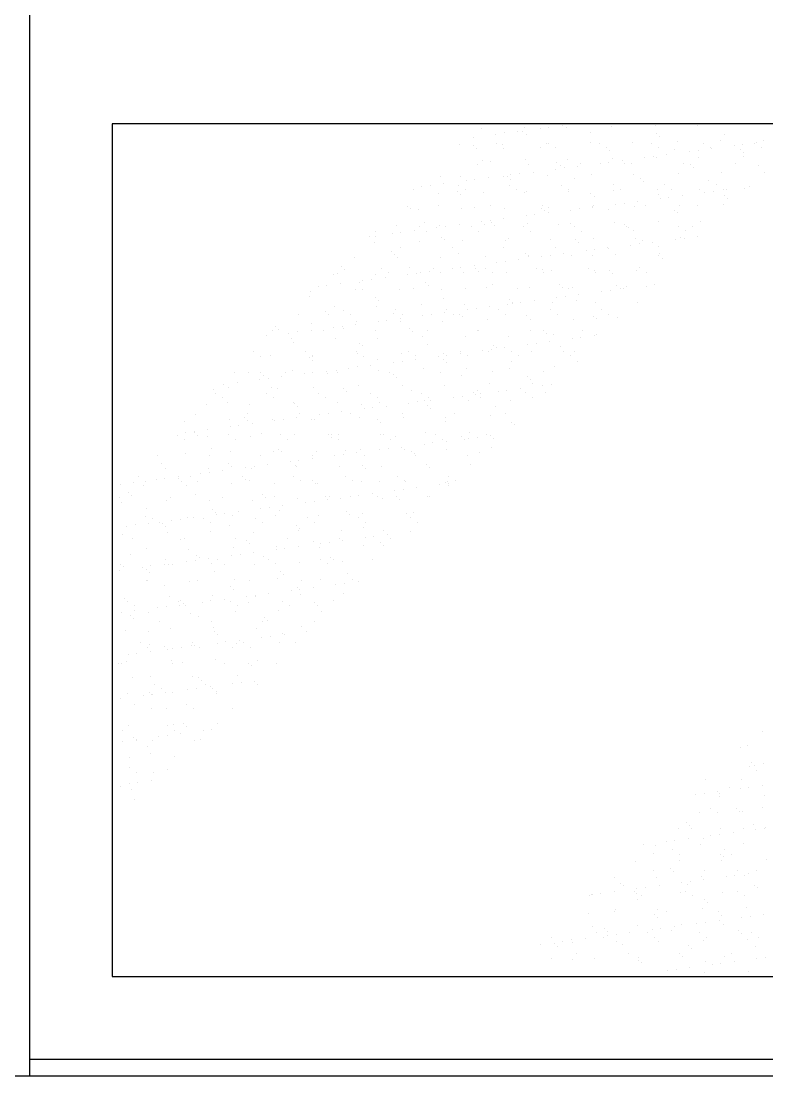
# Model space of a CAD drawing. Extents: x 686 to 7153, y 6615 to 11583.
# Drawn here: x 2331 to 2781, y 8051 to 8687 of the extents above; entities that cross this region are included whole.
import ezdxf

# ---------------------------------------------------------------- set-up
doc = ezdxf.new("R2010")
doc.units = 0
doc.header["$MEASUREMENT"] = 0
for name, color, linetype in [('2', 2, 'CONTINUOUS'), ('3', 3, 'CONTINUOUS'), ('4', 4, 'CONTINUOUS'), ('7', 7, 'CONTINUOUS'), ('BH', 3, 'CONTINUOUS'), ('TEXT', 3, 'CONTINUOUS')]:
    doc.layers.add(name, color=color, linetype=linetype)

# ---------------------------------------------------------------- blocks, each defined once
blk = doc.blocks.new('Q')
at = {"layer": 'BH'}
for p, q in [((222.27, -82.54), (222.27, -82.54)), ((248.44, -82.21), (248.44, -82.21)), ((257.98, -82.54), (257.98, -82.54)), ((263.19, -81.85), (263.19, -81.85)), ((271.32, -80.78), (271.32, -80.78)), ((274.03, -82.33), (274.03, -82.33)), ((301.03, -81.36), (301.03, -81.36)), ((327.21, -81.03), (327.21, -81.03)), ((352.79, -81.15), (352.79, -81.15)), ((379.8, -80.18), (379.8, -80.18)), ((217.48, -87.87), (217.48, -87.87)), ((231.06, -86.08), (231.06, -86.08)), ((236.27, -85.4), (236.27, -85.4)), ((244.4, -84.33), (244.4, -84.33)), ((247.57, -84.38), (247.57, -84.38)), ((249.41, -86.07), (249.41, -86.07)), ((288.17, -85.26), (288.17, -85.26)), ((328.19, -85.61), (328.19, -85.61)), ((330.03, -87.3), (330.03, -87.3)), ((368.79, -86.49), (368.79, -86.49)), ((209.38, -92.44), (209.38, -92.44)), ((217.51, -93.16), (217.51, -93.16)), ((219.35, -94.84), (219.35, -94.84)), ((231.59, -91.84), (231.59, -91.84)), ((234.96, -92.56), (234.96, -92.56)), ((235.81, -94.53), (235.81, -94.53)), ((258.11, -94.04), (258.11, -94.04)), ((261.97, -91.59), (261.97, -91.59)), ((262.73, -91.78), (262.73, -91.78)), ((266.95, -94.47), (266.95, -94.47)), ((288.14, -91.25), (288.14, -91.25)), ((293.87, -91.73), (293.87, -91.73)), ((298.09, -94.41), (298.09, -94.41)), ((298.13, -94.38), (298.13, -94.38)), ((313.72, -91.38), (313.72, -91.38)), ((325.01, -91.67), (325.01, -91.67)), ((329.23, -94.36), (329.23, -94.36)), ((338.73, -95.27), (338.73, -95.27)), ((340.73, -90.4), (340.73, -90.4)), ((356.15, -91.61), (356.15, -91.61)), ((360.37, -94.3), (360.37, -94.3)), ((361.29, -94.83), (361.29, -94.83)), ((366.91, -90.07), (366.91, -90.07)), ((374.87, -93.04), (374.87, -93.04)), ((380.08, -92.36), (380.08, -92.36)), ((387.3, -91.56), (387.3, -91.56)), ((388.21, -91.29), (388.21, -91.29)), ((391.51, -94.24), (391.51, -94.24)), ((392.49, -90.19), (392.49, -90.19)), ((249.07, -101.48), (249.07, -101.48)), ((274.66, -101.6), (274.66, -101.6)), ((299.97, -96.07), (299.97, -96.07)), ((301.66, -100.63), (301.66, -100.63)), ((321.04, -100.13), (321.04, -100.13)), ((326.24, -99.44), (326.24, -99.44)), ((327.84, -100.29), (327.84, -100.29)), ((334.37, -98.37), (334.37, -98.37)), ((347.96, -96.59), (347.96, -96.59)), ((353.16, -95.9), (353.16, -95.9)), ((353.42, -100.42), (353.42, -100.42)), ((378.75, -95.61), (378.75, -95.61)), ((380.43, -99.44), (380.43, -99.44)), ((380.59, -97.3), (380.59, -97.3)), ((219.85, -104.25), (219.85, -104.25)), ((222.9, -101.81), (222.9, -101.81)), ((228.05, -102.82), (228.05, -102.82)), ((250.99, -104.2), (250.99, -104.2)), ((267.2, -107.22), (267.2, -107.22)), ((268.07, -103.16), (268.07, -103.16)), ((269.91, -104.85), (269.91, -104.85)), ((272.41, -106.53), (272.41, -106.53)), ((280.54, -105.46), (280.54, -105.46)), ((282.13, -104.14), (282.13, -104.14)), ((294.12, -103.67), (294.12, -103.67)), ((299.32, -102.99), (299.32, -102.99)), ((307.45, -101.92), (307.45, -101.92)), ((308.67, -104.04), (308.67, -104.04)), ((313.27, -104.08), (313.27, -104.08)), ((344.41, -104.03), (344.41, -104.03)), ((348.69, -104.39), (348.69, -104.39)), ((350.53, -106.08), (350.53, -106.08)), ((375.55, -103.97), (375.55, -103.97)), ((389.29, -105.27), (389.29, -105.27)), ((197.99, -111.59), (197.99, -111.59)), ((210.01, -111.7), (210.01, -111.7)), ((213.37, -114.3), (213.37, -114.3)), ((218.57, -113.62), (218.57, -113.62)), ((226.7, -112.55), (226.7, -112.55)), ((235.59, -111.83), (235.59, -111.83)), ((238.01, -111.94), (238.01, -111.94)), ((239.85, -113.63), (239.85, -113.63)), ((240.28, -110.76), (240.28, -110.76)), ((245.49, -110.08), (245.49, -110.08)), ((253.62, -109.01), (253.62, -109.01)), ((262.6, -110.85), (262.6, -110.85)), ((278.61, -112.82), (278.61, -112.82)), ((288.77, -110.52), (288.77, -110.52)), ((314.35, -110.64), (314.35, -110.64)), ((318.62, -113.17), (318.62, -113.17)), ((341.36, -109.67), (341.36, -109.67)), ((359.23, -114.05), (359.23, -114.05)), ((367.54, -109.34), (367.54, -109.34)), ((393.12, -109.46), (393.12, -109.46)), ((181.6, -119.68), (181.6, -119.68)), ((186.45, -117.85), (186.45, -117.85)), ((191.65, -117.16), (191.65, -117.16)), ((199.78, -116.09), (199.78, -116.09)), ((207.94, -120.71), (207.94, -120.71)), ((208.52, -116.94), (208.52, -116.94)), ((212.74, -119.62), (212.74, -119.62)), ((239.67, -116.88), (239.67, -116.88)), ((243.88, -119.57), (243.88, -119.57)), ((249.7, -120.75), (249.7, -120.75)), ((270.81, -116.82), (270.81, -116.82)), ((275.02, -119.51), (275.02, -119.51)), ((301.95, -116.77), (301.95, -116.77)), ((302.29, -119.9), (302.29, -119.9)), ((306.16, -119.45), (306.16, -119.45)), ((320.47, -114.85), (320.47, -114.85)), ((328.47, -119.56), (328.47, -119.56)), ((333.09, -116.71), (333.09, -116.71)), ((337.31, -119.4), (337.31, -119.4)), ((354.05, -119.69), (354.05, -119.69)), ((362.38, -120.58), (362.38, -120.58)), ((364.23, -116.65), (364.23, -116.65)), ((368.45, -119.34), (368.45, -119.34)), ((370.51, -119.51), (370.51, -119.51)), ((381.06, -118.71), (381.06, -118.71)), ((384.09, -117.72), (384.09, -117.72)), ((196.52, -122.05), (196.52, -122.05)), ((209.79, -122.4), (209.79, -122.4)), ((223.53, -121.08), (223.53, -121.08)), ((248.55, -121.6), (248.55, -121.6)), ((275.29, -120.87), (275.29, -120.87)), ((288.56, -121.94), (288.56, -121.94)), ((290.41, -123.63), (290.41, -123.63)), ((316.67, -126.6), (316.67, -126.6)), ((329.17, -122.83), (329.17, -122.83)), ((330.26, -124.81), (330.26, -124.81)), ((335.46, -124.12), (335.46, -124.12)), ((343.59, -123.05), (343.59, -123.05)), ((357.18, -121.26), (357.18, -121.26)), ((369.18, -123.17), (369.18, -123.17)), ((371.02, -124.86), (371.02, -124.86)), ((177.88, -129.49), (177.88, -129.49)), ((179.73, -131.18), (179.73, -131.18)), ((184.46, -131.31), (184.46, -131.31)), ((196.78, -129.35), (196.78, -129.35)), ((210.64, -130.97), (210.64, -130.97)), ((218.49, -130.38), (218.49, -130.38)), ((227.92, -129.3), (227.92, -129.3)), ((236.22, -131.1), (236.22, -131.1)), ((258.5, -130.72), (258.5, -130.72)), ((259.06, -129.24), (259.06, -129.24)), ((260.34, -132.41), (260.34, -132.41)), ((263.23, -130.12), (263.23, -130.12)), ((276.42, -131.89), (276.42, -131.89)), ((281.63, -131.21), (281.63, -131.21)), ((289.4, -129.79), (289.4, -129.79)), ((289.76, -130.14), (289.76, -130.14)), ((290.2, -129.18), (290.2, -129.18)), ((299.11, -131.6), (299.11, -131.6)), ((303.34, -128.35), (303.34, -128.35)), ((308.54, -127.67), (308.54, -127.67)), ((314.98, -129.91), (314.98, -129.91)), ((321.35, -129.13), (321.35, -129.13)), ((339.12, -131.95), (339.12, -131.95)), ((341.99, -128.94), (341.99, -128.94)), ((352.49, -129.07), (352.49, -129.07)), ((368.17, -128.6), (368.17, -128.6)), ((188.43, -139.15), (188.43, -139.15)), ((222.59, -138.98), (222.59, -138.98)), ((227.79, -138.3), (227.79, -138.3)), ((228.44, -139.5), (228.44, -139.5)), ((235.92, -137.23), (235.92, -137.23)), ((249.5, -135.44), (249.5, -135.44)), ((254.71, -134.75), (254.71, -134.75)), ((262.84, -133.68), (262.84, -133.68)), ((302.92, -139.16), (302.92, -139.16)), ((329.1, -138.83), (329.1, -138.83)), ((340.96, -133.64), (340.96, -133.64)), ((354.68, -138.95), (354.68, -138.95)), ((158.53, -144.78), (158.53, -144.78)), ((168.75, -146.07), (168.75, -146.07)), ((171.57, -141.2), (171.57, -141.2)), ((173.96, -145.38), (173.96, -145.38)), ((182.09, -144.31), (182.09, -144.31)), ((185.46, -142.04), (185.46, -142.04)), ((189.68, -144.72), (189.68, -144.72)), ((195.67, -142.53), (195.67, -142.53)), ((197.15, -141.32), (197.15, -141.32)), ((200.87, -141.84), (200.87, -141.84)), ((209, -140.77), (209, -140.77)), ((216.6, -141.98), (216.6, -141.98)), ((220.82, -144.66), (220.82, -144.66)), ((224.16, -140.35), (224.16, -140.35)), ((230.28, -141.18), (230.28, -141.18)), ((247.74, -141.92), (247.74, -141.92)), ((250.33, -140.02), (250.33, -140.02)), ((251.96, -144.61), (251.96, -144.61)), ((269.04, -140.38), (269.04, -140.38)), ((275.92, -140.14), (275.92, -140.14)), ((278.88, -141.87), (278.88, -141.87)), ((283.1, -144.55), (283.1, -144.55)), ((309.06, -140.72), (309.06, -140.72)), ((310.02, -141.81), (310.02, -141.81)), ((310.9, -142.41), (310.9, -142.41)), ((314.24, -144.5), (314.24, -144.5)), ((341.17, -141.75), (341.17, -141.75)), ((345.38, -144.44), (345.38, -144.44)), ((349.66, -141.61), (349.66, -141.61)), ((155.17, -147.86), (155.17, -147.86)), ((158.08, -151.55), (158.08, -151.55)), ((158.36, -147.93), (158.36, -147.93)), ((185.09, -150.58), (185.09, -150.58)), ((198.38, -148.27), (198.38, -148.27)), ((200.22, -149.96), (200.22, -149.96)), ((211.27, -150.24), (211.27, -150.24)), ((236.85, -150.36), (236.85, -150.36)), ((238.98, -149.16), (238.98, -149.16)), ((263.86, -149.39), (263.86, -149.39)), ((279, -149.5), (279, -149.5)), ((280.84, -151.19), (280.84, -151.19)), ((290.03, -149.06), (290.03, -149.06)), ((315.61, -149.18), (315.61, -149.18)), ((317.76, -152.34), (317.76, -152.34)), ((319.6, -150.38), (319.6, -150.38)), ((325.89, -151.27), (325.89, -151.27)), ((339.48, -149.48), (339.48, -149.48)), ((342.62, -148.21), (342.62, -148.21)), ((344.68, -148.8), (344.68, -148.8)), ((352.81, -147.73), (352.81, -147.73)), ((168.32, -157.05), (168.32, -157.05)), ((170.16, -158.74), (170.16, -158.74)), ((173.72, -154.45), (173.72, -154.45)), ((204.86, -154.39), (204.86, -154.39)), ((208.92, -157.93), (208.92, -157.93)), ((236, -154.34), (236, -154.34)), ((248.94, -158.28), (248.94, -158.28)), ((267.14, -154.28), (267.14, -154.28)), ((272.06, -158.36), (272.06, -158.36)), ((285.64, -156.57), (285.64, -156.57)), ((290.85, -155.89), (290.85, -155.89)), ((298.28, -154.22), (298.28, -154.22)), ((298.98, -154.82), (298.98, -154.82)), ((303.55, -158.43), (303.55, -158.43)), ((312.56, -153.03), (312.56, -153.03)), ((329.42, -154.17), (329.42, -154.17)), ((329.73, -158.1), (329.73, -158.1)), ((146.02, -160.8), (146.02, -160.8)), ((172.2, -160.47), (172.2, -160.47)), ((197.78, -160.59), (197.78, -160.59)), ((224.79, -159.62), (224.79, -159.62)), ((231.81, -163.66), (231.81, -163.66)), ((237.01, -162.97), (237.01, -162.97)), ((245.14, -161.9), (245.14, -161.9)), ((250.78, -159.97), (250.78, -159.97)), ((250.96, -159.28), (250.96, -159.28)), ((258.72, -160.12), (258.72, -160.12)), ((263.93, -159.43), (263.93, -159.43)), ((276.55, -159.41), (276.55, -159.41)), ((289.54, -159.16), (289.54, -159.16)), ((329.56, -159.5), (329.56, -159.5)), ((331.4, -161.19), (331.4, -161.19)), ((133.13, -170.69), (133.13, -170.69)), ((135.47, -169.88), (135.47, -169.88)), ((138.26, -165.83), (138.26, -165.83)), ((140.1, -167.51), (140.1, -167.51)), ((158.71, -170.82), (158.71, -170.82)), ((162.39, -167.13), (162.39, -167.13)), ((166.61, -169.82), (166.61, -169.82)), ((177.97, -170.75), (177.97, -170.75)), ((178.86, -166.71), (178.86, -166.71)), ((183.18, -170.06), (183.18, -170.06)), ((185.72, -169.84), (185.72, -169.84)), ((191.31, -168.99), (191.31, -168.99)), ((193.53, -167.08), (193.53, -167.08)), ((197.75, -169.76), (197.75, -169.76)), ((204.89, -167.2), (204.89, -167.2)), ((210.09, -166.52), (210.09, -166.52)), ((211.9, -169.51), (211.9, -169.51)), ((218.22, -165.45), (218.22, -165.45)), ((218.88, -167.05), (218.88, -167.05)), ((220.72, -168.74), (220.72, -168.74)), ((224.68, -167.02), (224.68, -167.02)), ((228.89, -169.71), (228.89, -169.71)), ((237.48, -169.63), (237.48, -169.63)), ((255.82, -166.96), (255.82, -166.96)), ((259.48, -167.94), (259.48, -167.94)), ((260.03, -169.65), (260.03, -169.65)), ((264.49, -168.66), (264.49, -168.66)), ((286.96, -166.91), (286.96, -166.91)), ((290.66, -168.33), (290.66, -168.33)), ((291.18, -169.59), (291.18, -169.59)), ((299.49, -168.28), (299.49, -168.28)), ((301.34, -169.97), (301.34, -169.97)), ((316.24, -168.45), (316.24, -168.45)), ((318.1, -166.85), (318.1, -166.85)), ((322.32, -169.54), (322.32, -169.54)), ((124.14, -177.83), (124.14, -177.83)), ((129.34, -177.15), (129.34, -177.15)), ((137.47, -176.08), (137.47, -176.08)), ((148.8, -175.49), (148.8, -175.49)), ((151.05, -174.29), (151.05, -174.29)), ((156.26, -173.61), (156.26, -173.61)), ((164.39, -172.54), (164.39, -172.54)), ((188.81, -175.83), (188.81, -175.83)), ((190.66, -177.52), (190.66, -177.52)), ((229.42, -176.71), (229.42, -176.71)), ((269.43, -177.06), (269.43, -177.06)), ((304.18, -177.7), (304.18, -177.7)), ((310.04, -177.94), (310.04, -177.94)), ((321.78, -177.71), (321.78, -177.71)), ((326.98, -177.02), (326.98, -177.02)), ((118.74, -184.26), (118.74, -184.26)), ((119.64, -181.04), (119.64, -181.04)), ((146.65, -180.07), (146.65, -180.07)), ((150.65, -179.55), (150.65, -179.55)), ((172.83, -179.74), (172.83, -179.74)), ((181.79, -179.49), (181.79, -179.49)), ((198.41, -179.86), (198.41, -179.86)), ((212.93, -179.43), (212.93, -179.43)), ((225.42, -178.89), (225.42, -178.89)), ((244.07, -179.38), (244.07, -179.38)), ((251.59, -178.55), (251.59, -178.55)), ((271.28, -178.75), (271.28, -178.75)), ((273.15, -184.11), (273.15, -184.11)), ((275.22, -179.32), (275.22, -179.32)), ((277.18, -178.67), (277.18, -178.67)), ((281.28, -183.04), (281.28, -183.04)), ((294.86, -181.25), (294.86, -181.25)), ((300.07, -180.56), (300.07, -180.56)), ((306.36, -179.26), (306.36, -179.26)), ((308.2, -179.49), (308.2, -179.49)), ((133.76, -189.96), (133.76, -189.96)), ((158.75, -184.61), (158.75, -184.61)), ((159.34, -190.08), (159.34, -190.08)), ((160.6, -186.3), (160.6, -186.3)), ((186.35, -189.11), (186.35, -189.11)), ((199.36, -185.49), (199.36, -185.49)), ((212.53, -188.78), (212.53, -188.78)), ((227.44, -190.13), (227.44, -190.13)), ((238.11, -188.9), (238.11, -188.9)), ((239.37, -185.84), (239.37, -185.84)), ((241.03, -188.34), (241.03, -188.34)), ((241.21, -187.52), (241.21, -187.52)), ((246.23, -187.65), (246.23, -187.65)), ((254.36, -186.58), (254.36, -186.58)), ((265.12, -187.93), (265.12, -187.93)), ((267.94, -184.79), (267.94, -184.79)), ((279.98, -186.72), (279.98, -186.72)), ((291.29, -187.59), (291.29, -187.59)), ((316.87, -187.72), (316.87, -187.72)), ((112.4, -194.97), (112.4, -194.97)), ((128.69, -193.38), (128.69, -193.38)), ((130.53, -195.07), (130.53, -195.07)), ((139.33, -192.23), (139.33, -192.23)), ((143.55, -194.92), (143.55, -194.92)), ((169.3, -194.27), (169.3, -194.27)), ((170.47, -192.17), (170.47, -192.17)), ((174.69, -194.86), (174.69, -194.86)), ((187.19, -195.43), (187.19, -195.43)), ((192.4, -194.74), (192.4, -194.74)), ((200.53, -193.67), (200.53, -193.67)), ((201.61, -192.12), (201.61, -192.12)), ((205.83, -194.8), (205.83, -194.8)), ((209.31, -194.61), (209.31, -194.61)), ((211.15, -196.3), (211.15, -196.3)), ((214.11, -191.88), (214.11, -191.88)), ((219.31, -191.2), (219.31, -191.2)), ((232.75, -192.06), (232.75, -192.06)), ((236.97, -194.75), (236.97, -194.75)), ((249.91, -195.5), (249.91, -195.5)), ((263.89, -192), (263.89, -192)), ((268.11, -194.69), (268.11, -194.69)), ((289.93, -195.84), (289.93, -195.84)), ((295.04, -191.95), (295.04, -191.95)), ((299.25, -194.63), (299.25, -194.63)), ((304.81, -196.97), (304.81, -196.97)), ((98.63, -202.16), (98.63, -202.16)), ((120.27, -200.31), (120.27, -200.31)), ((133.36, -202.51), (133.36, -202.51)), ((138.56, -201.83), (138.56, -201.83)), ((139.23, -203.04), (139.23, -203.04)), ((146.69, -200.76), (146.69, -200.76)), ((147.28, -199.34), (147.28, -199.34)), ((160.27, -198.97), (160.27, -198.97)), ((165.48, -198.28), (165.48, -198.28)), ((173.46, -199), (173.46, -199)), ((173.61, -197.21), (173.61, -197.21)), ((179.25, -203.39), (179.25, -203.39)), ((199.04, -199.13), (199.04, -199.13)), ((226.05, -198.15), (226.05, -198.15)), ((252.22, -197.82), (252.22, -197.82)), ((277.81, -197.94), (277.81, -197.94)), ((291.77, -197.53), (291.77, -197.53)), ((92.85, -207.84), (92.85, -207.84)), ((96.44, -204.7), (96.44, -204.7)), ((100.47, -203.85), (100.47, -203.85)), ((106.44, -206.06), (106.44, -206.06)), ((108.21, -209.56), (108.21, -209.56)), ((111.64, -205.37), (111.64, -205.37)), ((119.77, -204.3), (119.77, -204.3)), ((127.58, -204.64), (127.58, -204.64)), ((134.39, -209.23), (134.39, -209.23)), ((158.73, -204.59), (158.73, -204.59)), ((159.97, -209.35), (159.97, -209.35)), ((181.09, -205.08), (181.09, -205.08)), ((186.98, -208.38), (186.98, -208.38)), ((189.87, -204.53), (189.87, -204.53)), ((213.16, -208.05), (213.16, -208.05)), ((219.85, -204.27), (219.85, -204.27)), ((221.01, -204.48), (221.01, -204.48)), ((238.74, -208.17), (238.74, -208.17)), ((252.15, -204.42), (252.15, -204.42)), ((259.87, -204.62), (259.87, -204.62)), ((261.71, -206.31), (261.71, -206.31)), ((265.75, -207.2), (265.75, -207.2)), ((277.16, -209.47), (277.16, -209.47)), ((282.37, -208.79), (282.37, -208.79)), ((283.29, -204.36), (283.29, -204.36)), ((290.5, -207.72), (290.5, -207.72)), ((291.92, -206.86), (291.92, -206.86)), ((109.17, -211.82), (109.17, -211.82)), ((149.19, -212.17), (149.19, -212.17)), ((151.03, -213.85), (151.03, -213.85)), ((189.79, -213.05), (189.79, -213.05)), ((228.53, -215.87), (228.53, -215.87)), ((229.81, -213.39), (229.81, -213.39)), ((231.65, -215.08), (231.65, -215.08)), ((236.66, -214.8), (236.66, -214.8)), ((250.25, -213.02), (250.25, -213.02)), ((255.45, -212.33), (255.45, -212.33)), ((263.58, -211.26), (263.58, -211.26)), ((270.41, -214.28), (270.41, -214.28)), ((85.12, -217.38), (85.12, -217.38)), ((89.34, -220.07), (89.34, -220.07)), ((95.32, -219.46), (95.32, -219.46)), ((116.26, -217.33), (116.26, -217.33)), ((119.13, -220.94), (119.13, -220.94)), ((120.48, -220.01), (120.48, -220.01)), ((120.9, -219.58), (120.9, -219.58)), ((147.4, -217.27), (147.4, -217.27)), ((147.91, -218.61), (147.91, -218.61)), ((151.62, -219.96), (151.62, -219.96)), ((159.73, -221.83), (159.73, -221.83)), ((174.09, -218.27), (174.09, -218.27)), ((178.55, -217.21), (178.55, -217.21)), ((182.76, -219.9), (182.76, -219.9)), ((182.83, -221.89), (182.83, -221.89)), ((196.41, -220.1), (196.41, -220.1)), ((199.67, -218.39), (199.67, -218.39)), ((199.75, -222.17), (199.75, -222.17)), ((201.62, -219.42), (201.62, -219.42)), ((209.69, -217.16), (209.69, -217.16)), ((209.75, -218.35), (209.75, -218.35)), ((213.9, -219.84), (213.9, -219.84)), ((223.33, -216.56), (223.33, -216.56)), ((226.68, -217.42), (226.68, -217.42)), ((240.83, -217.1), (240.83, -217.1)), ((245.05, -219.79), (245.05, -219.79)), ((252.85, -217.09), (252.85, -217.09)), ((271.97, -217.04), (271.97, -217.04)), ((276.19, -219.73), (276.19, -219.73)), ((278.44, -217.21), (278.44, -217.21)), ((108.84, -228.83), (108.84, -228.83)), ((120.97, -222.63), (120.97, -222.63)), ((135.02, -228.5), (135.02, -228.5)), ((142.58, -227.19), (142.58, -227.19)), ((147.78, -226.51), (147.78, -226.51)), ((155.91, -225.43), (155.91, -225.43)), ((160.6, -228.62), (160.6, -228.62)), ((169.49, -223.65), (169.49, -223.65)), ((174.7, -222.96), (174.7, -222.96)), ((187.61, -227.65), (187.61, -227.65)), ((201.59, -223.86), (201.59, -223.86)), ((213.79, -227.31), (213.79, -227.31)), ((239.37, -227.44), (239.37, -227.44)), ((240.35, -223.05), (240.35, -223.05)), ((266.38, -226.46), (266.38, -226.46)), ((280.36, -223.4), (280.36, -223.4)), ((73.38, -229.8), (73.38, -229.8)), ((81.84, -229.81), (81.84, -229.81)), ((88.74, -234.28), (88.74, -234.28)), ((89.07, -229.72), (89.07, -229.72)), ((90.91, -231.41), (90.91, -231.41)), ((93.95, -233.59), (93.95, -233.59)), ((102.07, -232.52), (102.07, -232.52)), ((104.52, -229.74), (104.52, -229.74)), ((115.66, -230.73), (115.66, -230.73)), ((120.86, -230.05), (120.86, -230.05)), ((128.99, -228.98), (128.99, -228.98)), ((129.67, -230.6), (129.67, -230.6)), ((135.66, -229.69), (135.66, -229.69)), ((166.8, -229.63), (166.8, -229.63)), ((169.68, -230.95), (169.68, -230.95)), ((171.53, -232.64), (171.53, -232.64)), ((197.94, -229.57), (197.94, -229.57)), ((210.29, -231.83), (210.29, -231.83)), ((229.09, -229.52), (229.09, -229.52)), ((250.3, -232.17), (250.3, -232.17)), ((252.15, -233.86), (252.15, -233.86)), ((260.23, -229.46), (260.23, -229.46)), ((60.85, -240.18), (60.85, -240.18)), ((67.03, -237.14), (67.03, -237.14)), ((69.78, -239.06), (69.78, -239.06)), ((75.16, -236.07), (75.16, -236.07)), ((95.95, -238.72), (95.95, -238.72)), ((99.61, -239.38), (99.61, -239.38)), ((121.53, -238.85), (121.53, -238.85)), ((139.62, -239.72), (139.62, -239.72)), ((141.47, -241.41), (141.47, -241.41)), ((148.54, -237.87), (148.54, -237.87)), ((174.72, -237.54), (174.72, -237.54)), ((180.23, -240.61), (180.23, -240.61)), ((200.3, -237.66), (200.3, -237.66)), ((220.24, -240.95), (220.24, -240.95)), ((227.31, -236.69), (227.31, -236.69)), ((232.55, -241.24), (232.55, -241.24)), ((237.75, -240.55), (237.75, -240.55)), ((245.88, -239.48), (245.88, -239.48)), ((253.48, -236.36), (253.48, -236.36)), ((259.47, -237.69), (259.47, -237.69)), ((264.67, -237.01), (264.67, -237.01)), ((62.06, -242.48), (62.06, -242.48)), ((66.27, -245.17), (66.27, -245.17)), ((93.2, -242.43), (93.2, -242.43)), ((97.41, -245.11), (97.41, -245.11)), ((124.34, -242.37), (124.34, -242.37)), ((128.56, -245.06), (128.56, -245.06)), ((135.65, -247.77), (135.65, -247.77)), ((155.48, -242.31), (155.48, -242.31)), ((159.7, -245), (159.7, -245)), ((161.23, -247.89), (161.23, -247.89)), ((183.92, -247.64), (183.92, -247.64)), ((186.62, -242.26), (186.62, -242.26)), ((188.24, -246.92), (188.24, -246.92)), ((190.84, -244.94), (190.84, -244.94)), ((192.05, -246.57), (192.05, -246.57)), ((205.63, -244.78), (205.63, -244.78)), ((210.84, -244.1), (210.84, -244.1)), ((214.42, -246.58), (214.42, -246.58)), ((217.76, -242.2), (217.76, -242.2)), ((218.97, -243.02), (218.97, -243.02)), ((221.98, -244.89), (221.98, -244.89)), ((222.09, -242.64), (222.09, -242.64)), ((240, -246.71), (240, -246.71)), ((248.9, -242.14), (248.9, -242.14)), ((253.12, -244.83), (253.12, -244.83)), ((260.85, -241.84), (260.85, -241.84)), ((56.88, -248.95), (56.88, -248.95)), ((69.55, -248.16), (69.55, -248.16)), ((82.47, -249.07), (82.47, -249.07)), ((109.47, -248.1), (109.47, -248.1)), ((109.56, -248.5), (109.56, -248.5)), ((111.4, -250.19), (111.4, -250.19)), ((138.21, -253.66), (138.21, -253.66)), ((150.17, -249.38), (150.17, -249.38)), ((151.8, -251.87), (151.8, -251.87)), ((157, -251.18), (157, -251.18)), ((165.13, -250.11), (165.13, -250.11)), ((178.71, -248.32), (178.71, -248.32)), ((190.18, -249.73), (190.18, -249.73)), ((192.02, -251.42), (192.02, -251.42)), ((230.78, -250.61), (230.78, -250.61)), ((43.4, -259.3), (43.4, -259.3)), ((50.31, -254.9), (50.31, -254.9)), ((70.41, -258.33), (70.41, -258.33)), ((79.5, -257.28), (79.5, -257.28)), ((81.34, -258.97), (81.34, -258.97)), ((81.45, -254.84), (81.45, -254.84)), ((84.38, -260.74), (84.38, -260.74)), ((96.58, -257.99), (96.58, -257.99)), ((97.96, -258.96), (97.96, -258.96)), ((103.17, -258.27), (103.17, -258.27)), ((111.29, -257.2), (111.29, -257.2)), ((112.6, -254.78), (112.6, -254.78)), ((120.1, -258.16), (120.1, -258.16)), ((122.16, -258.12), (122.16, -258.12)), ((124.88, -255.41), (124.88, -255.41)), ((130.08, -254.73), (130.08, -254.73)), ((143.74, -254.73), (143.74, -254.73)), ((149.17, -257.14), (149.17, -257.14)), ((160.12, -258.5), (160.12, -258.5)), ((161.96, -260.19), (161.96, -260.19)), ((174.88, -254.67), (174.88, -254.67)), ((175.35, -256.81), (175.35, -256.81)), ((200.72, -259.39), (200.72, -259.39)), ((200.93, -256.93), (200.93, -256.93)), ((206.02, -254.61), (206.02, -254.61)), ((227.94, -255.96), (227.94, -255.96)), ((237.16, -254.56), (237.16, -254.56)), ((240.74, -259.73), (240.74, -259.73)), ((44.12, -266.04), (44.12, -266.04)), ((49.33, -265.36), (49.33, -265.36)), ((49.44, -266.05), (49.44, -266.05)), ((57.46, -264.29), (57.46, -264.29)), ((71.04, -262.5), (71.04, -262.5)), ((76.25, -261.81), (76.25, -261.81)), ((90.04, -266.94), (90.04, -266.94)), ((136.28, -267.04), (136.28, -267.04)), ((188.87, -266.18), (188.87, -266.18)), ((215.05, -265.85), (215.05, -265.85)), ((242.58, -261.42), (242.58, -261.42)), ((38.99, -267.58), (38.99, -267.58)), ((43.21, -270.27), (43.21, -270.27)), ((51.28, -267.74), (51.28, -267.74)), ((57.51, -268.22), (57.51, -268.22)), ((70.13, -267.52), (70.13, -267.52)), ((74.35, -270.21), (74.35, -270.21)), ((83.1, -268.34), (83.1, -268.34)), ((101.27, -267.47), (101.27, -267.47)), ((105.49, -270.15), (105.49, -270.15)), ((110.1, -267.37), (110.1, -267.37)), ((130.06, -267.28), (130.06, -267.28)), ((131.9, -268.97), (131.9, -268.97)), ((132.42, -267.41), (132.42, -267.41)), ((136.63, -270.1), (136.63, -270.1)), ((161.86, -267.16), (161.86, -267.16)), ((163.56, -267.35), (163.56, -267.35)), ((167.77, -270.04), (167.77, -270.04)), ((170.66, -268.17), (170.66, -268.17)), ((187.93, -273), (187.93, -273)), ((193.14, -272.32), (193.14, -272.32)), ((194.7, -267.3), (194.7, -267.3)), ((198.92, -269.98), (198.92, -269.98)), ((201.27, -271.25), (201.27, -271.25)), ((210.68, -268.51), (210.68, -268.51)), ((212.52, -270.2), (212.52, -270.2)), ((214.85, -269.46), (214.85, -269.46)), ((220.06, -268.77), (220.06, -268.77)), ((225.84, -267.24), (225.84, -267.24)), ((228.19, -267.7), (228.19, -267.7)), ((230.06, -269.93), (230.06, -269.93)), ((44.03, -278.57), (44.03, -278.57)), ((59.98, -275.71), (59.98, -275.71)), ((71.04, -277.6), (71.04, -277.6)), ((97.21, -277.26), (97.21, -277.26)), ((100, -276.06), (100, -276.06)), ((101.84, -277.75), (101.84, -277.75)), ((120.67, -279.82), (120.67, -279.82)), ((122.79, -277.38), (122.79, -277.38)), ((139.3, -279.4), (139.3, -279.4)), ((140.6, -276.94), (140.6, -276.94)), ((147.43, -278.33), (147.43, -278.33)), ((149.8, -276.41), (149.8, -276.41)), ((151.81, -279.77), (151.81, -279.77)), ((161.02, -276.55), (161.02, -276.55)), ((166.22, -275.86), (166.22, -275.86)), ((174.35, -274.79), (174.35, -274.79)), ((175.98, -276.08), (175.98, -276.08)), ((180.62, -277.29), (180.62, -277.29)), ((182.46, -278.98), (182.46, -278.98)), ((182.96, -279.71), (182.96, -279.71)), ((201.56, -276.2), (201.56, -276.2)), ((214.1, -279.65), (214.1, -279.65)), ((221.22, -278.17), (221.22, -278.17)), ((228.57, -275.23), (228.57, -275.23)), ((27.25, -279.99), (27.25, -279.99)), ((29.92, -284.49), (29.92, -284.49)), ((58.39, -279.94), (58.39, -279.94)), ((69.94, -284.84), (69.94, -284.84)), ((89.53, -279.88), (89.53, -279.88)), ((93.6, -285.42), (93.6, -285.42)), ((107.18, -283.63), (107.18, -283.63)), ((110.54, -285.72), (110.54, -285.72)), ((112.38, -282.95), (112.38, -282.95)), ((120.51, -281.88), (120.51, -281.88)), ((134.1, -280.09), (134.1, -280.09)), ((150.55, -286.06), (150.55, -286.06)), ((189.5, -285.45), (189.5, -285.45)), ((215.68, -285.12), (215.68, -285.12)), ((31.97, -287.82), (31.97, -287.82)), ((39.76, -292.51), (39.76, -292.51)), ((53.34, -290.72), (53.34, -290.72)), ((58.14, -287.49), (58.14, -287.49)), ((58.55, -290.04), (58.55, -290.04)), ((66.68, -288.97), (66.68, -288.97)), ((71.78, -286.52), (71.78, -286.52)), ((78.21, -292.56), (78.21, -292.56)), ((80.26, -287.18), (80.26, -287.18)), ((83.73, -287.61), (83.73, -287.61)), ((85.47, -286.49), (85.47, -286.49)), ((109.35, -292.51), (109.35, -292.51)), ((110.73, -286.64), (110.73, -286.64)), ((136.91, -286.3), (136.91, -286.3)), ((140.49, -292.45), (140.49, -292.45)), ((152.4, -287.75), (152.4, -287.75)), ((162.49, -286.43), (162.49, -286.43)), ((171.63, -292.39), (171.63, -292.39)), ((191.16, -286.95), (191.16, -286.95)), ((202.77, -292.34), (202.77, -292.34)), ((4.71, -297.12), (4.71, -297.12)), ((12.84, -296.05), (12.84, -296.05)), ((15.93, -292.68), (15.93, -292.68)), ((19.08, -297.71), (19.08, -297.71)), ((20.14, -295.36), (20.14, -295.36)), ((26.43, -294.26), (26.43, -294.26)), ((31.63, -293.58), (31.63, -293.58)), ((39.87, -293.61), (39.87, -293.61)), ((41.72, -295.3), (41.72, -295.3)), ((44.66, -297.84), (44.66, -297.84)), ((47.07, -292.62), (47.07, -292.62)), ((51.28, -295.31), (51.28, -295.31)), ((71.67, -296.86), (71.67, -296.86)), ((80.48, -294.5), (80.48, -294.5)), ((82.43, -295.25), (82.43, -295.25)), ((97.84, -296.53), (97.84, -296.53)), ((113.57, -295.19), (113.57, -295.19)), ((120.49, -294.84), (120.49, -294.84)), ((122.34, -296.53), (122.34, -296.53)), ((123.42, -296.65), (123.42, -296.65)), ((144.71, -295.14), (144.71, -295.14)), ((150.43, -295.68), (150.43, -295.68)), ((161.1, -295.72), (161.1, -295.72)), ((175.85, -295.08), (175.85, -295.08)), ((176.61, -295.35), (176.61, -295.35)), ((197.15, -297.68), (197.15, -297.68)), ((201.11, -296.07), (201.11, -296.07)), ((202.19, -295.47), (202.19, -295.47)), ((202.36, -296.99), (202.36, -296.99)), ((202.96, -297.76), (202.96, -297.76)), ((206.99, -295.02), (206.99, -295.02)), ((4.18, -305.09), (4.18, -305.09)), ((9.81, -302.39), (9.81, -302.39)), ((11.66, -304.08), (11.66, -304.08)), ((35.32, -305.04), (35.32, -305.04)), ((50.42, -303.27), (50.42, -303.27)), ((66.47, -304.98), (66.47, -304.98)), ((90.43, -303.62), (90.43, -303.62)), ((97.61, -304.92), (97.61, -304.92)), ((128.75, -304.87), (128.75, -304.87)), ((131.04, -304.5), (131.04, -304.5)), ((143.32, -304.77), (143.32, -304.77)), ((148.52, -304.08), (148.52, -304.08)), ((156.65, -303.01), (156.65, -303.01)), ((159.89, -304.81), (159.89, -304.81)), ((170.24, -301.22), (170.24, -301.22)), ((171.05, -304.84), (171.05, -304.84)), ((175.44, -300.54), (175.44, -300.54)), ((183.57, -299.47), (183.57, -299.47)), ((190.13, -304.72), (190.13, -304.72)), ((191.03, -304.75), (191.03, -304.75)), ((5.59, -308.06), (5.59, -308.06)), ((32.6, -307.09), (32.6, -307.09)), ((58.77, -306.76), (58.77, -306.76)), ((84.36, -306.88), (84.36, -306.88)), ((92.27, -305.31), (92.27, -305.31)), ((94.69, -311.17), (94.69, -311.17)), ((102.82, -310.1), (102.82, -310.1)), ((111.36, -305.91), (111.36, -305.91)), ((116.4, -308.31), (116.4, -308.31)), ((121.6, -307.63), (121.6, -307.63)), ((129.73, -306.56), (129.73, -306.56)), ((137.54, -305.57), (137.54, -305.57)), ((163.12, -305.69), (163.12, -305.69)), ((172.89, -306.53), (172.89, -306.53)), ((19.71, -316.98), (19.71, -316.98)), ((20.36, -312.05), (20.36, -312.05)), ((24, -317.72), (24, -317.72)), ((45.29, -317.1), (45.29, -317.1)), ((48.98, -317.19), (48.98, -317.19)), ((55.14, -317.66), (55.14, -317.66)), ((60.37, -312.39), (60.37, -312.39)), ((62.21, -314.08), (62.21, -314.08)), ((62.56, -315.4), (62.56, -315.4)), ((67.77, -314.71), (67.77, -314.71)), ((72.3, -316.13), (72.3, -316.13)), ((75.9, -313.64), (75.9, -313.64)), ((86.29, -317.61), (86.29, -317.61)), ((89.48, -311.85), (89.48, -311.85)), ((98.47, -315.8), (98.47, -315.8)), ((100.97, -313.28), (100.97, -313.28)), ((117.43, -317.55), (117.43, -317.55)), ((124.05, -315.92), (124.05, -315.92)), ((140.99, -313.62), (140.99, -313.62)), ((142.83, -315.31), (142.83, -315.31)), ((148.57, -317.49), (148.57, -317.49)), ((151.06, -314.95), (151.06, -314.95)), ((177.24, -314.61), (177.24, -314.61)), ((179.71, -317.44), (179.71, -317.44)), ((181.59, -314.51), (181.59, -314.51)), ((8.73, -322.49), (8.73, -322.49)), ((13.93, -321.8), (13.93, -321.8)), ((22.06, -320.73), (22.06, -320.73)), ((28.22, -320.4), (28.22, -320.4)), ((30.31, -321.17), (30.31, -321.17)), ((32.15, -322.86), (32.15, -322.86)), ((35.65, -318.94), (35.65, -318.94)), ((40.85, -318.26), (40.85, -318.26)), ((59.36, -320.35), (59.36, -320.35)), ((70.91, -322.05), (70.91, -322.05)), ((90.5, -320.29), (90.5, -320.29)), ((110.93, -322.4), (110.93, -322.4)), ((112.77, -324.09), (112.77, -324.09)), ((121.64, -320.24), (121.64, -320.24)), ((151.53, -323.28), (151.53, -323.28)), ((152.79, -320.18), (152.79, -320.18)), ((183.93, -320.12), (183.93, -320.12)), ((6.22, -327.33), (6.22, -327.33)), ((12.26, -330.13), (12.26, -330.13)), ((33.23, -326.36), (33.23, -326.36)), ((43.4, -330.08), (43.4, -330.08)), ((59.4, -326.02), (59.4, -326.02)), ((74.54, -330.02), (74.54, -330.02)), ((84.99, -326.15), (84.99, -326.15)), ((105.68, -329.96), (105.68, -329.96)), ((111.99, -325.17), (111.99, -325.17)), ((136.82, -329.91), (136.82, -329.91)), ((138.17, -324.84), (138.17, -324.84)), ((152.54, -329.44), (152.54, -329.44)), ((157.74, -328.76), (157.74, -328.76)), ((163.75, -324.96), (163.75, -324.96)), ((165.87, -327.69), (165.87, -327.69)), ((167.97, -329.85), (167.97, -329.85)), ((179.46, -325.9), (179.46, -325.9)), ((20.34, -336.25), (20.34, -336.25)), ((40.85, -330.83), (40.85, -330.83)), ((45.92, -336.37), (45.92, -336.37)), ((72.93, -335.4), (72.93, -335.4)), ((80.87, -331.17), (80.87, -331.17)), ((82.71, -332.86), (82.71, -332.86)), ((98.7, -336.53), (98.7, -336.53)), ((99.1, -335.07), (99.1, -335.07)), ((103.91, -335.85), (103.91, -335.85)), ((112.04, -334.78), (112.04, -334.78)), ((121.47, -332.06), (121.47, -332.06)), ((124.68, -335.19), (124.68, -335.19)), ((125.62, -332.99), (125.62, -332.99)), ((130.82, -332.3), (130.82, -332.3)), ((138.95, -331.23), (138.95, -331.23)), ((151.69, -334.22), (151.69, -334.22)), ((161.49, -332.4), (161.49, -332.4)), ((163.33, -334.09), (163.33, -334.09)), ((10.79, -339.61), (10.79, -339.61)), ((32.08, -342.76), (32.08, -342.76)), ((50.07, -342.93), (50.07, -342.93)), ((50.81, -339.95), (50.81, -339.95)), ((52.65, -341.64), (52.65, -341.64)), ((58.2, -341.86), (58.2, -341.86)), ((63.22, -342.7), (63.22, -342.7)), ((71.78, -340.08), (71.78, -340.08)), ((76.99, -339.39), (76.99, -339.39)), ((85.12, -338.32), (85.12, -338.32)), ((91.41, -340.84), (91.41, -340.84)), ((94.36, -342.65), (94.36, -342.65)), ((125.5, -342.59), (125.5, -342.59)), ((131.42, -341.18), (131.42, -341.18)), ((133.27, -342.87), (133.27, -342.87)), ((156.64, -342.53), (156.64, -342.53)), ((4.37, -348.95), (4.37, -348.95)), ((5.15, -345.5), (5.15, -345.5)), ((6.85, -346.6), (6.85, -346.6)), ((17.95, -347.16), (17.95, -347.16)), ((20.74, -348.73), (20.74, -348.73)), ((23.15, -346.48), (23.15, -346.48)), ((31.28, -345.41), (31.28, -345.41)), ((33.86, -345.63), (33.86, -345.63)), ((36.3, -345.45), (36.3, -345.45)), ((44.87, -343.62), (44.87, -343.62)), ((60.03, -345.29), (60.03, -345.29)), ((61.35, -349.61), (61.35, -349.61)), ((67.44, -345.39), (67.44, -345.39)), ((85.62, -345.41), (85.62, -345.41)), ((98.58, -345.33), (98.58, -345.33)), ((112.62, -344.44), (112.62, -344.44)), ((129.72, -345.28), (129.72, -345.28)), ((138.8, -344.11), (138.8, -344.11)), ((20.34, -355.17), (20.34, -355.17)), ((20.97, -355.52), (20.97, -355.52)), ((22.59, -350.42), (22.59, -350.42)), ((46.55, -355.64), (46.55, -355.64)), ((51.48, -355.12), (51.48, -355.12)), ((73.56, -354.67), (73.56, -354.67)), ((82.62, -355.06), (82.62, -355.06)), ((99.73, -354.33), (99.73, -354.33)), ((101.36, -349.96), (101.36, -349.96)), ((103.21, -351.65), (103.21, -351.65)), ((113.76, -355), (113.76, -355)), ((125.31, -354.46), (125.31, -354.46)), ((141.97, -350.84), (141.97, -350.84)), ((144.9, -354.95), (144.9, -354.95)), ((148.17, -355.91), (148.17, -355.91)), ((31.29, -358.39), (31.29, -358.39)), ((71.3, -358.73), (71.3, -358.73)), ((73.15, -360.42), (73.15, -360.42)), ((107.92, -361.21), (107.92, -361.21)), ((111.91, -359.62), (111.91, -359.62)), ((113.13, -360.52), (113.13, -360.52)), ((121.26, -359.45), (121.26, -359.45)), ((134.84, -357.67), (134.84, -357.67)), ((140.04, -356.98), (140.04, -356.98)), ((7.48, -365.87), (7.48, -365.87)), ((9.01, -367.86), (9.01, -367.86)), ((34.49, -364.89), (34.49, -364.89)), ((40.16, -367.8), (40.16, -367.8)), ((41.24, -367.51), (41.24, -367.51)), ((54.09, -368.3), (54.09, -368.3)), ((59.29, -367.61), (59.29, -367.61)), ((60.66, -364.56), (60.66, -364.56)), ((67.42, -366.54), (67.42, -366.54)), ((71.3, -367.74), (71.3, -367.74)), ((81, -364.75), (81, -364.75)), ((81.84, -368.39), (81.84, -368.39)), ((86.21, -364.07), (86.21, -364.07)), ((86.25, -364.68), (86.25, -364.68)), ((94.34, -363), (94.34, -363)), ((102.44, -367.69), (102.44, -367.69)), ((113.25, -363.71), (113.25, -363.71)), ((121.86, -368.74), (121.86, -368.74)), ((133.58, -367.63), (133.58, -367.63)), ((139.43, -363.38), (139.43, -363.38)), ((5.46, -374.7), (5.46, -374.7)), ((13.23, -370.54), (13.23, -370.54)), ((13.59, -373.63), (13.59, -373.63)), ((21.6, -374.79), (21.6, -374.79)), ((27.17, -371.84), (27.17, -371.84)), ((32.37, -371.16), (32.37, -371.16)), ((40.5, -370.09), (40.5, -370.09)), ((43.08, -369.2), (43.08, -369.2)), ((44.37, -370.49), (44.37, -370.49)), ((47.18, -374.91), (47.18, -374.91)), ((74.19, -373.94), (74.19, -373.94)), ((75.51, -370.43), (75.51, -370.43)), ((100.36, -373.6), (100.36, -373.6)), ((106.65, -370.37), (106.65, -370.37)), ((123.7, -370.43), (123.7, -370.43)), ((125.94, -373.73), (125.94, -373.73)), ((11.18, -376.29), (11.18, -376.29)), ((13.02, -377.98), (13.02, -377.98)), ((28.41, -380.21), (28.41, -380.21)), ((51.78, -377.17), (51.78, -377.17)), ((59.55, -380.16), (59.55, -380.16)), ((90.69, -380.1), (90.69, -380.1)), ((91.8, -377.51), (91.8, -377.51)), ((93.64, -379.2), (93.64, -379.2)), ((121.84, -380.05), (121.84, -380.05)), ((8.11, -385.14), (8.11, -385.14)), ((21.72, -385.95), (21.72, -385.95)), ((35.12, -384.16), (35.12, -384.16)), ((61.29, -383.83), (61.29, -383.83)), ((61.74, -386.29), (61.74, -386.29)), ((86.88, -383.95), (86.88, -383.95)), ((102.34, -387.18), (102.34, -387.18)), ((103.56, -387.68), (103.56, -387.68)), ((113.88, -382.98), (113.88, -382.98)), ((117.14, -385.89), (117.14, -385.89)), ((17.09, -392.9), (17.09, -392.9)), ((22.23, -394.05), (22.23, -394.05)), ((47.81, -394.18), (47.81, -394.18)), ((48.23, -392.84), (48.23, -392.84)), ((63.31, -392.98), (63.31, -392.98)), ((63.58, -387.98), (63.58, -387.98)), ((68.51, -392.29), (68.51, -392.29)), ((74.82, -393.2), (74.82, -393.2)), ((76.64, -391.22), (76.64, -391.22)), ((79.37, -392.78), (79.37, -392.78)), ((90.22, -389.43), (90.22, -389.43)), ((95.43, -388.75), (95.43, -388.75)), ((100.99, -392.87), (100.99, -392.87)), ((110.51, -392.73), (110.51, -392.73)), ((9.47, -400.06), (9.47, -400.06)), ((14.68, -399.38), (14.68, -399.38)), ((21.31, -395.58), (21.31, -395.58)), ((22.81, -398.31), (22.81, -398.31)), ((31.68, -395.07), (31.68, -395.07)), ((33.52, -396.76), (33.52, -396.76)), ((36.39, -396.52), (36.39, -396.52)), ((41.59, -395.83), (41.59, -395.83)), ((49.72, -394.76), (49.72, -394.76)), ((52.45, -395.53), (52.45, -395.53)), ((72.28, -395.95), (72.28, -395.95)), ((83.59, -395.47), (83.59, -395.47)), ((3.46, -405.53), (3.46, -405.53)), ((5.35, -405.31), (5.35, -405.31)), ((8.74, -404.4), (8.74, -404.4)), ((35.75, -403.43), (35.75, -403.43)), ((36.49, -405.26), (36.49, -405.26)), ((42.22, -404.73), (42.22, -404.73)), ((61.92, -403.1), (61.92, -403.1)), ((67.63, -405.2), (67.63, -405.2)), ((82.23, -405.07), (82.23, -405.07)), ((84.08, -406.76), (84.08, -406.76)), ((87.51, -403.22), (87.51, -403.22)), ((98.77, -405.14), (98.77, -405.14)), ((22.86, -413.32), (22.86, -413.32)), ((75.45, -412.47), (75.45, -412.47)), ((12.16, -413.51), (12.16, -413.51)), ((25.17, -417.94), (25.17, -417.94)), ((48.44, -413.45), (48.44, -413.45)), ((52.17, -413.85), (52.17, -413.85)), ((54.02, -415.54), (54.02, -415.54)), ((56.31, -417.88), (56.31, -417.88)), ((58.94, -419.44), (58.94, -419.44)), ((72.53, -417.65), (72.53, -417.65)), ((77.73, -416.97), (77.73, -416.97)), ((85.86, -415.9), (85.86, -415.9)), ((87.45, -417.83), (87.45, -417.83)), ((9.37, -423.67), (9.37, -423.67)), ((18.69, -424.74), (18.69, -424.74)), ((22.11, -422.63), (22.11, -422.63)), ((23.9, -424.06), (23.9, -424.06)), ((23.95, -424.31), (23.95, -424.31)), ((29.38, -420.63), (29.38, -420.63)), ((32.03, -422.98), (32.03, -422.98)), ((36.38, -422.7), (36.38, -422.7)), ((45.61, -421.2), (45.61, -421.2)), ((50.81, -420.51), (50.81, -420.51)), ((60.52, -420.57), (60.52, -420.57)), ((62.55, -422.37), (62.55, -422.37)), ((62.72, -423.51), (62.72, -423.51)), ((5.11, -426.53), (5.11, -426.53)), ((13.42, -430.35), (13.42, -430.35)), ((32.65, -432.29), (32.65, -432.29)), ((44.56, -430.3), (44.56, -430.3)), ((23.49, -432.59), (23.49, -432.59)), ((49.07, -432.71), (49.07, -432.71)), ((72.67, -432.63), (72.67, -432.63)), ((10, -442.94), (10, -442.94)), ((33.24, -442.98), (33.24, -442.98)), ((37.01, -441.97), (37.01, -441.97)), ((42.61, -441.41), (42.61, -441.41)), ((44.45, -443.1), (44.45, -443.1)), ((60.03, -445.19), (60.03, -445.19)), ((63.18, -441.63), (63.18, -441.63)), ((6.32, -445.72), (6.32, -445.72)), ((12.55, -450.18), (12.55, -450.18)), ((14.33, -451.21), (14.33, -451.21)), ((27.91, -449.42), (27.91, -449.42)), ((33.12, -448.73), (33.12, -448.73)), ((37.46, -445.67), (37.46, -445.67)), ((41.25, -447.66), (41.25, -447.66)), ((53.15, -451.07), (53.15, -451.07)), ((54.83, -445.87), (54.83, -445.87)), ((391.77, -446.27), (391.77, -446.27)), ((6.2, -452.28), (6.2, -452.28)), ((14.39, -451.87), (14.39, -451.87)), ((21.5, -455.39), (21.5, -455.39)), ((24.12, -451.86), (24.12, -451.86)), ((49.7, -451.98), (49.7, -451.98)), ((378.88, -456.16), (378.88, -456.16)), ((382.7, -454.49), (382.7, -454.49)), ((10.63, -462.21), (10.63, -462.21)), ((23.09, -459.85), (23.09, -459.85)), ((37.64, -461.24), (37.64, -461.24)), ((10.18, -468.08), (10.18, -468.08)), ((33.04, -468.97), (33.04, -468.97)), ((383.87, -467.4), (383.87, -467.4)), ((385.58, -465.1), (385.58, -465.1)), ((387.42, -466.79), (387.42, -466.79)), ((388.09, -470.09), (388.09, -470.09)), ((392.4, -465.54), (392.4, -465.54)), ((14.39, -470.76), (14.39, -470.76)), ((15.42, -476.95), (15.42, -476.95)), ((23.55, -475.88), (23.55, -475.88)), ((24.75, -471.13), (24.75, -471.13)), ((357.36, -475.57), (357.36, -475.57)), ((379.51, -475.43), (379.51, -475.43)), ((4.82, -479.43), (4.82, -479.43)), ((10.21, -477.64), (10.21, -477.64)), ((11.26, -481.48), (11.26, -481.48)), ((365, -482.71), (365, -482.71)), ((372.13, -479.81), (372.13, -479.81)), ((378.58, -480.93), (378.58, -480.93)), ((383.79, -480.24), (383.79, -480.24)), ((391.92, -479.17), (391.92, -479.17)), ((13.52, -487.4), (13.52, -487.4)), ((351.67, -484.47), (351.67, -484.47)), ((356.87, -483.78), (356.87, -483.78)), ((366.02, -485.78), (366.02, -485.78)), ((366.06, -483.54), (366.06, -483.54)), ((393.03, -484.81), (393.03, -484.81)), ((353.96, -495.03), (353.96, -495.03)), ((360.81, -492.5), (360.81, -492.5)), ((365.03, -495.18), (365.03, -495.18)), ((376.01, -492.66), (376.01, -492.66)), ((377.86, -494.35), (377.86, -494.35)), ((380.14, -494.7), (380.14, -494.7)), ((391.95, -492.44), (391.95, -492.44)), ((345.95, -501.44), (345.95, -501.44)), ((386.56, -502.32), (386.56, -502.32)), ((341.07, -504.93), (341.07, -504.93)), ((347.8, -503.12), (347.8, -503.12)), ((349.07, -504.91), (349.07, -504.91)), ((366.09, -508.46), (366.09, -508.46)), ((366.65, -505.05), (366.65, -505.05)), ((374.22, -507.39), (374.22, -507.39)), ((380.21, -504.85), (380.21, -504.85)), ((387.8, -505.6), (387.8, -505.6)), ((393.01, -504.92), (393.01, -504.92)), ((393.66, -504.08), (393.66, -504.08)), ((320.39, -514.48), (320.39, -514.48)), ((333.97, -512.69), (333.97, -512.69)), ((339.17, -512.01), (339.17, -512.01)), ((347.3, -510.94), (347.3, -510.94)), ((354.59, -514.3), (354.59, -514.3)), ((356.5, -511.1), (356.5, -511.1)), ((360.89, -509.15), (360.89, -509.15)), ((380.77, -513.97), (380.77, -513.97)), ((326.43, -519.87), (326.43, -519.87)), ((327.58, -515.28), (327.58, -515.28)), ((337.74, -517.59), (337.74, -517.59)), ((341.96, -520.28), (341.96, -520.28)), ((366.45, -520.22), (366.45, -520.22)), ((368.89, -517.54), (368.89, -517.54)), ((373.1, -520.22), (373.1, -520.22)), ((315.52, -524.53), (315.52, -524.53)), ((341.7, -524.2), (341.7, -524.2)), ((367.28, -524.32), (367.28, -524.32)), ((368.29, -521.91), (368.29, -521.91)), ((394.29, -523.35), (394.29, -523.35)), ((326, -530.01), (326, -530.01)), ((336.39, -528.99), (336.39, -528.99)), ((338.23, -530.68), (338.23, -530.68)), ((355.22, -533.57), (355.22, -533.57)), ((357.14, -529.95), (357.14, -529.95)), ((370.11, -533.82), (370.11, -533.82)), ((375.31, -533.14), (375.31, -533.14)), ((376.99, -529.88), (376.99, -529.88)), ((381.4, -533.24), (381.4, -533.24)), ((383.44, -532.07), (383.44, -532.07)), ((388.28, -529.9), (388.28, -529.9)), ((302.63, -534.42), (302.63, -534.42)), ((306.33, -537.77), (306.33, -537.77)), ((308.17, -539.46), (308.17, -539.46)), ((321.48, -540.23), (321.48, -540.23)), ((328.21, -534.54), (328.21, -534.54)), ((329.61, -539.16), (329.61, -539.16)), ((343.19, -537.37), (343.19, -537.37)), ((346.93, -538.65), (346.93, -538.65)), ((348.39, -536.68), (348.39, -536.68)), ((356.52, -535.61), (356.52, -535.61)), ((386.95, -539), (386.95, -539)), ((287.75, -545.43), (287.75, -545.43)), ((289.14, -544.77), (289.14, -544.77)), ((289.35, -544.46), (289.35, -544.46)), ((294.56, -543.77), (294.56, -543.77)), ((302.69, -542.7), (302.69, -542.7)), ((314.68, -542.69), (314.68, -542.69)), ((316.15, -543.8), (316.15, -543.8)), ((316.27, -540.91), (316.27, -540.91)), ((318.9, -545.38), (318.9, -545.38)), ((342.33, -543.46), (342.33, -543.46)), ((345.82, -542.63), (345.82, -542.63)), ((350.04, -545.32), (350.04, -545.32)), ((367.91, -543.59), (367.91, -543.59)), ((376.96, -542.58), (376.96, -542.58)), ((381.18, -545.26), (381.18, -545.26)), ((388.79, -540.69), (388.79, -540.69)), ((316.87, -547.43), (316.87, -547.43)), ((355.85, -552.84), (355.85, -552.84)), ((356.88, -547.77), (356.88, -547.77)), ((358.73, -549.46), (358.73, -549.46)), ((382.03, -552.51), (382.03, -552.51)), ((286.81, -556.21), (286.81, -556.21)), ((302.94, -555.11), (302.94, -555.11)), ((303.26, -553.69), (303.26, -553.69)), ((326.82, -556.55), (326.82, -556.55)), ((328.67, -558.24), (328.67, -558.24)), ((328.84, -553.81), (328.84, -553.81)), ((334.08, -555.05), (334.08, -555.05)), ((365.22, -554.99), (365.22, -554.99)), ((367.43, -557.44), (367.43, -557.44)), ((379.33, -558.5), (379.33, -558.5)), ((384.53, -557.82), (384.53, -557.82)), ((392.66, -556.75), (392.66, -556.75)), ((289.77, -564.04), (289.77, -564.04)), ((296.76, -565.33), (296.76, -565.33)), ((316.78, -563.07), (316.78, -563.07)), ((325.49, -565.59), (325.49, -565.59)), ((330.7, -564.9), (330.7, -564.9)), ((338.83, -563.83), (338.83, -563.83)), ((342.96, -562.73), (342.96, -562.73)), ((352.41, -562.05), (352.41, -562.05)), ((357.61, -561.36), (357.61, -561.36)), ((365.74, -560.29), (365.74, -560.29)), ((368.54, -562.85), (368.54, -562.85)), ((264.69, -570.53), (264.69, -570.53)), ((276.86, -571.99), (276.86, -571.99)), ((284.99, -570.92), (284.99, -570.92)), ((291.61, -567.79), (291.61, -567.79)), ((295.83, -570.48), (295.83, -570.48)), ((298.57, -569.13), (298.57, -569.13)), ((298.6, -567.02), (298.6, -567.02)), ((303.78, -568.45), (303.78, -568.45)), ((311.91, -567.38), (311.91, -567.38)), ((322.76, -567.73), (322.76, -567.73)), ((326.97, -570.42), (326.97, -570.42)), ((337.37, -566.21), (337.37, -566.21)), ((353.9, -567.68), (353.9, -567.68)), ((356.48, -572.11), (356.48, -572.11)), ((358.11, -570.36), (358.11, -570.36)), ((377.38, -566.56), (377.38, -566.56)), ((379.22, -568.25), (379.22, -568.25)), ((382.66, -571.77), (382.66, -571.77)), ((385.04, -567.62), (385.04, -567.62)), ((389.26, -570.31), (389.26, -570.31)), ((258.07, -574.47), (258.07, -574.47)), ((266.7, -574.11), (266.7, -574.11)), ((268.54, -575.79), (268.54, -575.79)), ((271.65, -572.68), (271.65, -572.68)), ((277.71, -573.29), (277.71, -573.29)), ((303.89, -572.96), (303.89, -572.96)), ((307.3, -574.99), (307.3, -574.99)), ((329.47, -573.08), (329.47, -573.08)), ((347.32, -575.33), (347.32, -575.33)), ((349.16, -577.02), (349.16, -577.02)), ((387.92, -576.22), (387.92, -576.22)), ((264.82, -583.18), (264.82, -583.18)), ((277.24, -583.77), (277.24, -583.77)), ((279.87, -580.2), (279.87, -580.2)), ((290.4, -583.31), (290.4, -583.31)), ((311.01, -580.15), (311.01, -580.15)), ((317.26, -584.11), (317.26, -584.11)), ((317.41, -582.33), (317.41, -582.33)), ((342.15, -580.09), (342.15, -580.09)), ((343.59, -582), (343.59, -582)), ((357.86, -584.99), (357.86, -584.99)), ((369.17, -582.12), (369.17, -582.12)), ((373.29, -580.03), (373.29, -580.03)), ((374.96, -584.97), (374.96, -584.97)), ((388.55, -583.18), (388.55, -583.18)), ((393.75, -582.5), (393.75, -582.5)), ((319.1, -585.8), (319.1, -585.8)), ((334.71, -590.27), (334.71, -590.27)), ((339.92, -589.58), (339.92, -589.58)), ((348.05, -588.51), (348.05, -588.51)), ((357.11, -591.38), (357.11, -591.38)), ((361.63, -586.72), (361.63, -586.72)), ((366.83, -586.04), (366.83, -586.04)), ((383.29, -591.04), (383.29, -591.04))]:
    blk.add_line(p, q, dxfattribs=at)

msp = doc.modelspace()

# ---------------------------------------------------------------- linework, layer by layer
at = {"layer": '2', "color": 1}
msp.add_line((1136.04, 8050.92), (6836.04, 8050.92), dxfattribs=at)
at = {"layer": '3'}
msp.add_line((2336.04, 8060.92), (3536.04, 8060.92), dxfattribs=at)
at = {"layer": '4'}
msp.add_line((2336.04, 10450.92), (2336.04, 8050.92), dxfattribs=at)
at = {"layer": '7'}
msp.add_line((3206.04, 8624.92), (2386.04, 8624.92), dxfattribs=at)
msp.add_lwpolyline([(2386.04, 8624.92), (2386.04, 8110.92), (3486.04, 8110.92)], dxfattribs=at)

# ---------------------------------------------------------------- block references
at = {"layer": 'TEXT'}
msp.add_blockref('Q', (2386.04, 8704.92), dxfattribs=at)

doc.saveas('drawing.dxf')
